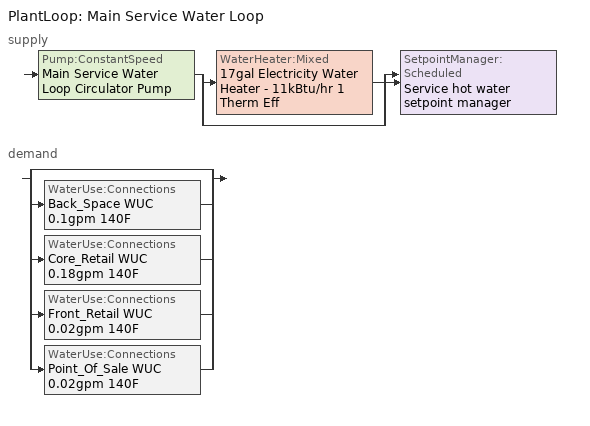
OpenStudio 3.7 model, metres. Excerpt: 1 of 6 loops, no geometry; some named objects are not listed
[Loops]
PlantLoop 'Main Service Water Loop'
 supply: Pump:ConstantSpeed 'Main Service Water Loop Circulator Pump' > split
  | WaterHeater:Mixed '17gal Electricity Water Heater - 11kBtu/hr 1 Therm Eff'
  | bypass
  join > SetpointManager:Scheduled 'Service hot water setpoint manager'
 demand: split
  | bypass
  | WaterUse:Connections 'Back_Space WUC 0.1gpm 140F'
  | WaterUse:Connections 'Core_Retail WUC 0.18gpm 140F'
  | WaterUse:Connections 'Front_Retail WUC 0.02gpm 140F'
  | WaterUse:Connections 'Point_Of_Sale WUC 0.02gpm 140F'
[PlantLoop]
Main Service Water Loop: Glycol Concentration=0; Maximum Loop Temperature {C}=60; Minimum Loop Temperature {C}=10; Plant Loop Volume {m3}=Autocalculate; Load Distribution Scheme=Optimal
[Sizing:Plant]
Main Service Water Loop: Loop Type=Heating; Design Loop Exit Temperature {C}=60; Loop Design Temperature Difference {deltaC}=5; Sizing Option=NonCoincident; Zone Timesteps in Averaging Window=1; Coincident Sizing Factor Mode=None
[SetpointManager:Scheduled]
Service hot water setpoint manager: Control Variable=Temperature; Schedule=Service Water Loop Temp - 140F; Setpoint Node or NodeList=Main Service Water Loop Supply Outlet Node
[Pump:ConstantSpeed]
Main Service Water Loop Circulator Pump: Rated Flow Rate {m3/s}=autosize; Rated Pump Head {Pa}=1.16514e+06; Rated Power Consumption {W}=autosize; Motor Efficiency=0.7; Fraction of Motor Inefficiencies to Fluid Stream=0; Pump Control Type=Intermittent; Design Power Sizing Method=PowerPerFlowPerPressure; Design Electric Power per Unit Flow Rate {W/(m3/s)}=348701.1; Design Shaft Power per Unit Flow Rate per Unit Head {W-s/m3-Pa}=1.28205
[WaterHeater:Mixed]
17gal Electricity Water Heater - 11kBtu/hr 1 Therm Eff: Tank Volume {m3}=0.0625907; Setpoint Temperature Schedule=Service Water Loop Temp - 140F; Deadband Temperature Difference {deltaC}=2; Maximum Temperature Limit {C}=60; Heater Control Type=Cycle; Heater Maximum Capacity {W}=3270.36; Heater Fuel Type=Electricity; Heater Thermal Efficiency=1; Off Cycle Parasitic Fuel Consumption Rate {W}=15.2719; Off Cycle Parasitic Fuel Type=Electricity; Off Cycle Parasitic Heat Fraction to Tank=0.8; On Cycle Parasitic Fuel Consumption Rate {W}=15.2719; On Cycle Parasitic Fuel Type=Electricity; On Cycle Parasitic Heat Fraction to Tank=0; Ambient Temperature Indicator=Schedule; Ambient Temperature Schedule=Water Heater Ambient Temp Schedule 71.6F; Off Cycle Loss Coefficient to Ambient Temperature {W/K}=1.35047; On Cycle Loss Coefficient to Ambient Temperature {W/K}=1.35047; Use Side Effectiveness=1; Source Side Effectiveness=1; Use Side Design Flow Rate {m3/s}=autosize; Source Side Design Flow Rate {m3/s}=autosize; Indirect Water Heating Recovery Time {hr}=1.5; Source Side Flow Control Mode=IndirectHeatPrimarySetpoint
[WaterHeater:Sizing]
17gal Electricity Water Heater - 11kBtu/hr 1 Therm Eff: Design Mode=PeakDraw; Time Storage Can Meet Peak Draw {hr}=0.538503; Time for Tank Recovery {hr}=0; Nominal Tank Volume for Autosizing Plant Connections {m3}=1
[WaterUse:Equipment:Definition] Target Temperature Schedule=Mixed Water At Faucet Temp - 140F; Sensible Fraction Schedule=Fraction Sensible - 0.2; Latent Fraction Schedule=Fraction Latent - 0.05
Name | Peak Flow Rate {m3/s}
Back_space 0.1gpm 140F | 6.1346e-06
Core_retail 0.18gpm 140F | 1.14419e-05
Front_retail 0.02gpm 140F; Point_of_sale 0.02gpm 140F | 1.07814e-06
[WaterUse:Equipment]
Name | Water Use Equipment Definition | Space | Flow Rate Fraction Schedule
Back_Space Service Water Use 0.1gpm 140F | Back_space 0.1gpm 140F | Back_Space | NECB-E-Service Water Heating
Core_Retail Service Water Use 0.18gpm 140F | Core_retail 0.18gpm 140F | Core_Retail | NECB-C-Service Water Heating
Front_Retail Service Water Use 0.02gpm 140F | Front_retail 0.02gpm 140F | Front_Retail | NECB-C-Service Water Heating
Point_Of_Sale Service Water Use 0.02gpm 140F | Point_of_sale 0.02gpm 140F | Point_Of_Sale | NECB-C-Service Water Heating
[WaterUse:Connections] Drain Water Heat Exchanger Type=None; Drain Water Heat Exchanger Destination=Plant
Name | Water Use Equipment Name 1
Back_Space WUC 0.1gpm 140F | Back_Space Service Water Use 0.1gpm 140F
Core_Retail WUC 0.18gpm 140F | Core_Retail Service Water Use 0.18gpm 140F
Front_Retail WUC 0.02gpm 140F | Front_Retail Service Water Use 0.02gpm 140F
Point_Of_Sale WUC 0.02gpm 140F | Point_Of_Sale Service Water Use 0.02gpm 140F
[Schedule:Ruleset]
Name | Default Day Schedule
Service Water Loop Temp - 140F | Service Water Loop Temp - 140F Default
Water Heater Ambient Temp Schedule 71.6F | Water Heater Ambient Temp Schedule 71.6F Default
NECB-E-Service Water Heating | NECB-E-Service Water Heating Default
Fraction Sensible - 0.2 | Fraction Sensible - 0.2 Default
Fraction Latent - 0.05 | Fraction Latent - 0.05 Default
Mixed Water At Faucet Temp - 140F | Mixed Water At Faucet Temp - 140F Default
NECB-C-Service Water Heating | NECB-C-Service Water Heating Default
[Schedule:Day]
Service Water Loop Temp - 140F Default; Mixed Water At Faucet Temp - 140F Default: 24, 0, 60
Water Heater Ambient Temp Schedule 71.6F Default: 24, 0, 22
NECB-E-Service Water Heating Default; NECB-E-Service Water Heating Default|Wkdy Day: No, 8, 0, 0.05, 9, 0, 0.1, 10, 0, 0.4, 12, 0, 0.5, 13, 0, 0.7, 14, 0, 0.9, 15, 0, 0.8, 16, 0, 0.7, 17, 0, 0.8, 18, 0, 0.3, 24, 0, 0.05
NECB-E-Service Water Heating Sat Day: No, 10, 0, 0.05, 12, 0, 0.2, 13, 0, 0.4, 16, 0, 0.2, 24, 0, 0.05
NECB-E-Service Water Heating Sun|Hol Day: No, 24, 0, 0.05
Fraction Sensible - 0.2 Default: 24, 0, 0.2
Fraction Latent - 0.05 Default: 24, 0, 0.05
NECB-C-Service Water Heating Default; NECB-C-Service Water Heating Default|Wkdy Day: No, 8, 0, 0.05, 9, 0, 0.1, 10, 0, 0.2, 11, 0, 0.3, 12, 0, 0.4, 16, 0, 0.8, 17, 0, 0.6, 18, 0, 0.4, 19, 0, 0.3, 21, 0, 0.2, 24, 0, 0.05
NECB-C-Service Water Heating Sat Day: No, 8, 0, 0.05, 9, 0, 0.1, 10, 0, 0.2, 11, 0, 0.3, 12, 0, 0.5, 16, 0, 0.9, 17, 0, 0.7, 18, 0, 0.5, 19, 0, 0.3, 21, 0, 0.2, 24, 0, 0.05
NECB-C-Service Water Heating Sun|Hol Day: No, 10, 0, 0.05, 11, 0, 0.1, 12, 0, 0.2, 13, 0, 0.4, 15, 0, 0.8, 16, 0, 0.6, 17, 0, 0.4, 18, 0, 0.3, 19, 0, 0.2, 24, 0, 0.05
[Schedule:Rule] Date Specification Type=DateRange; Start Month=1; Start Day=1; End Month=12; End Day=31
Name | Schedule Ruleset | Rule Order | Day Schedule | Apply Monday | Apply Tuesday | Apply Wednesday | Apply Thursday | Apply Friday | Apply Saturday | Apply Sunday
Schedule Rule 32 | NECB-E-Service Water Heating | 2 | NECB-E-Service Water Heating Default|Wkdy Day | Yes | Yes | Yes | Yes | Yes
Schedule Rule 33 | NECB-E-Service Water Heating | 1 | NECB-E-Service Water Heating Sat Day |  |  |  |  |  | Yes
Schedule Rule 34 | NECB-E-Service Water Heating | 0 | NECB-E-Service Water Heating Sun|Hol Day |  |  |  |  |  |  | Yes
Schedule Rule 35 | NECB-C-Service Water Heating | 2 | NECB-C-Service Water Heating Default|Wkdy Day | Yes | Yes | Yes | Yes | Yes
Schedule Rule 36 | NECB-C-Service Water Heating | 1 | NECB-C-Service Water Heating Sat Day |  |  |  |  |  | Yes
Schedule Rule 37 | NECB-C-Service Water Heating | 0 | NECB-C-Service Water Heating Sun|Hol Day |  |  |  |  |  |  | Yes
